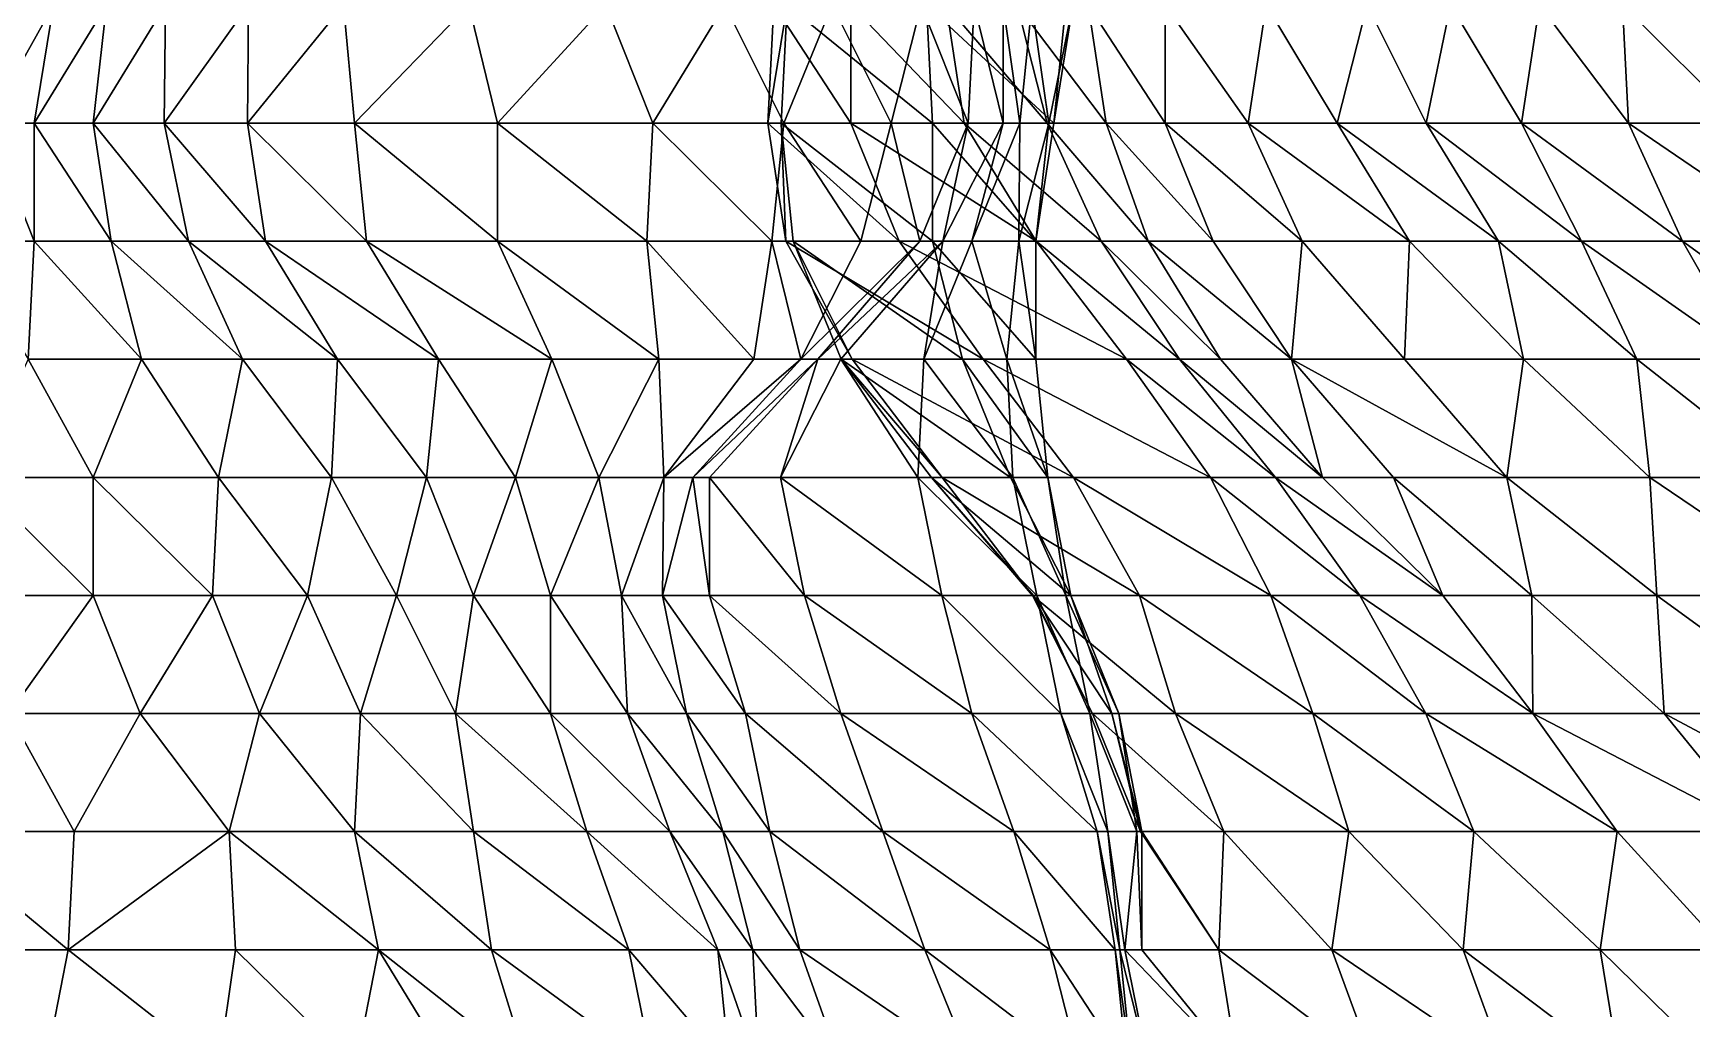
# Model space of a CAD drawing. Header units: metres. Extents: x -137 to 231, y -240 to 234.
# Drawn here: x 8.4 to 92.7, y 9 to 58.6 of the extents above; entities that cross this region are included whole.
import ezdxf

# ---------------------------------------------------------------- set-up
doc = ezdxf.new("R2010")
doc.units = ezdxf.units.M

msp = doc.modelspace()

# ---------------------------------------------------------------- linework, layer by layer
for points in [[(6.708817, 60, -326.37103), (6.040955, 54, -333.6848), (9.403168, 60, -331.74365), (9.403268, 60.0001, -331.74356)], [(9.403168, 60, -331.74365), (6.040955, 54, -333.6848), (8.429626, 54, -339.23392), (8.429727, 54.0001, -339.23383)], [(9.403168, 60, -331.74365), (8.429626, 54, -339.23392), (12.097504, 60, -337.11627), (12.097604, 60.0001, -337.11618)], [(12.097504, 60, -337.11627), (8.429626, 54, -339.23392), (11.429626, 54, -344.43005), (11.429727, 54.0001, -344.42996)], [(12.097504, 60, -337.11627), (11.429626, 54, -344.43005), (15.097504, 60, -342.31244), (15.097604, 60.0001, -342.31235)], [(15.097504, 60, -342.31244), (11.429626, 54, -344.43005), (15.040939, 54, -349.2733), (15.041039, 54.0001, -349.2732)], [(15.097504, 60, -342.31244), (15.040939, 54, -349.2733), (19.32013, 60, -346.8027), (19.320229, 60.0001, -346.8026)], [(19.32013, 60, -346.8027), (15.040939, 54, -349.2733), (19.263565, 54, -353.76355), (19.263664, 54.0001, -353.76346)], [(19.32013, 60, -346.8027), (19.263565, 54, -353.76355), (24.154068, 60, -350.94), (24.154167, 60.0001, -350.9399)], [(24.154068, 60, -350.94), (19.263565, 54, -353.76355), (24.708817, 54, -357.54794), (24.708916, 54.0001, -357.54785)], [(24.154068, 60, -350.94), (24.708817, 54, -357.54794), (30.516281, 60, -354.195), (30.51638, 60.0001, -354.19492)], [(30.516281, 60, -354.195), (24.708817, 54, -357.54794), (31.987991, 54, -360.2735), (31.98809, 54.0001, -360.2734)], [(30.516281, 60, -354.195), (31.987991, 54, -360.2735), (37.489807, 60, -357.09705), (37.489906, 60.0001, -357.09695)], [(37.489807, 60, -357.09705), (31.987991, 54, -360.2735), (39.878494, 54, -362.64612), (39.878593, 54.0001, -362.64603)], [(37.489807, 60, -357.09705), (39.878494, 54, -362.64612), (43.54637, 60, -360.52847), (43.54647, 60.0001, -360.52838)], [(43.54637, 60, -360.52847), (39.878494, 54, -362.64612), (46.54637, 54, -365.72464), (46.54647, 54.0001, -365.72455)], [(43.54637, 60, -360.52847), (46.54637, 54, -365.72464), (48.991623, 60, -364.31287), (48.991722, 60.0001, -364.31277)], [(46.7052, 60, -421.05856), (45.731674, 54, -428.54883), (46.037323, 60, -428.37234), (46.037422, 60.0001, -428.37225)], [(46.7052, 60, -421.05856), (46.399536, 54, -421.23505), (45.731674, 54, -428.54883), (45.731773, 54.0001, -428.54874)], [(46.037323, 60, -428.37234), (45.731674, 54, -428.54883), (49.9543, 54, -433.0391), (49.9544, 54.0001, -433.039)], [(46.037323, 60, -428.37234), (49.9543, 54, -433.0391), (49.9543, 60, -433.0391), (49.9544, 60.0001, -433.039)], [(54.097504, 54, -409.8624), (46.399536, 54, -421.23505), (46.7052, 60, -421.05856), (46.7053, 60.0001, -421.05847)], [(48.991623, 60, -364.31287), (46.54637, 54, -365.72464), (51.991623, 54, -369.50903), (51.991722, 54.0001, -369.50894)], [(54.097504, 54, -409.8624), (46.7052, 60, -421.05856), (53.791855, 60, -410.03888), (53.791954, 60.0001, -410.0388)], [(48.991623, 60, -364.31287), (51.991623, 54, -369.50903), (53.519897, 60, -368.62665), (53.519997, 60.0001, -368.62656)], [(49.9543, 60, -433.0391), (55.7052, 54, -436.647), (54.78824, 60, -437.17642), (54.788338, 60.0001, -437.17633)], [(49.9543, 60, -433.0391), (49.9543, 54, -433.0391), (55.7052, 54, -436.647), (55.7053, 54.0001, -436.6469)], [(53.519897, 60, -368.62665), (51.991623, 54, -369.50903), (55.908585, 54, -374.17578), (55.908684, 54.0001, -374.1757)], [(53.519897, 60, -368.62665), (55.908585, 54, -374.17578), (56.21425, 60, -373.9993), (56.214348, 60.0001, -373.9992)], [(60.26718, 54, -399.37213), (54.097504, 54, -409.8624), (53.791855, 60, -410.03888), (53.791954, 60.0001, -410.0388)], [(60.26718, 54, -399.37213), (53.791855, 60, -410.03888), (60.878494, 60, -399.0192), (60.878593, 60.0001, -399.0191)], [(54.78824, 60, -437.17642), (59.92781, 54, -441.1373), (58.399536, 60, -442.01965), (58.399635, 60.0001, -442.01956)], [(54.78824, 60, -437.17642), (55.7052, 54, -436.647), (59.92781, 54, -441.1373), (59.92791, 54.0001, -441.1372)], [(56.21425, 60, -373.9993), (55.908585, 54, -374.17578), (57.68596, 54, -380.0778), (57.686058, 54.0001, -380.0777)], [(56.21425, 60, -373.9993), (57.68596, 54, -380.0778), (57.68596, 60, -380.0778), (57.686058, 60.0001, -380.0777)], [(57.68596, 60, -380.0778), (58.54637, 54, -386.50925), (59.157684, 60, -386.1563), (59.157784, 60.0001, -386.15622)], [(57.68596, 60, -380.0778), (57.68596, 54, -380.0778), (58.54637, 54, -386.50925), (58.54647, 54.0001, -386.50916)], [(58.399536, 60, -442.01965), (62.92781, 54, -446.33344), (62.01085, 60, -446.86285), (62.01095, 60.0001, -446.86276)], [(58.399536, 60, -442.01965), (59.92781, 54, -441.1373), (62.92781, 54, -446.33344), (62.92791, 54.0001, -446.33334)], [(59.157684, 60, -386.1563), (58.54637, 54, -386.50925), (60.01808, 54, -392.58774), (60.01818, 54.0001, -392.58765)], [(59.157684, 60, -386.1563), (60.01808, 54, -392.58774), (61.240707, 60, -391.88187), (61.240807, 60.0001, -391.88177)], [(61.240707, 60, -391.88187), (60.01808, 54, -392.58774), (60.26718, 54, -399.37213), (60.26728, 54.0001, -399.37204)], [(61.240707, 60, -391.88187), (60.26718, 54, -399.37213), (60.878494, 60, -399.0192), (60.878593, 60.0001, -399.0191)], [(62.01085, 60, -446.86285), (65.92781, 54, -451.5296), (65.92781, 60, -451.5296), (65.92791, 60.0001, -451.5295)], [(62.01085, 60, -446.86285), (62.92781, 54, -446.33344), (65.92781, 54, -451.5296), (65.92791, 54.0001, -451.5295)], [(65.92781, 60, -451.5296), (70.15044, 54, -456.01987), (71.06741, 60, -455.49048), (71.06751, 60.0001, -455.4904)], [(65.92781, 60, -451.5296), (65.92781, 54, -451.5296), (70.15044, 54, -456.01987), (70.150536, 54.0001, -456.01978)], [(71.06741, 60, -455.49048), (70.15044, 54, -456.01987), (74.67873, 54, -460.33365), (74.678825, 54.0001, -460.33356)], [(71.06741, 60, -455.49048), (74.67873, 54, -460.33365), (76.207, 60, -459.45132), (76.2071, 60.0001, -459.45123)], [(76.207, 60, -459.45132), (74.67873, 54, -460.33365), (79.207, 54, -464.6475), (79.2071, 54.0001, -464.6474)], [(76.207, 60, -459.45132), (79.207, 54, -464.6475), (80.42963, 60, -463.9416), (80.429726, 60.0001, -463.9415)], [(80.42963, 60, -463.9416), (79.207, 54, -464.6475), (84.04094, 54, -468.7848), (84.04104, 54.0001, -468.7847)], [(80.42963, 60, -463.9416), (84.04094, 54, -468.7848), (84.95792, 60, -468.25537), (84.958015, 60.0001, -468.25528)], [(84.95792, 60, -468.25537), (84.04094, 54, -468.7848), (89.48619, 54, -472.56918), (89.48629, 54.0001, -472.5691)], [(84.95792, 60, -468.25537), (89.48619, 54, -472.56918), (89.18053, 60, -472.74567), (89.180626, 60.0001, -472.74557)], [(89.18053, 60, -472.74567), (95.23711, 54, -476.1771), (94.01448, 60, -476.88297), (94.01458, 60.0001, -476.88287)], [(89.18053, 60, -472.74567), (89.48619, 54, -472.56918), (95.23711, 54, -476.1771), (95.237206, 54.0001, -476.177)], [(6.040955, 54, -333.6848), (4.512665, 48, -334.5672), (8.429626, 48, -339.23392), (8.429727, 48.0001, -339.23383)], [(6.040955, 54, -333.6848), (8.429626, 48, -339.23392), (8.429626, 54, -339.23392), (8.429727, 54.0001, -339.23383)], [(8.429626, 54, -339.23392), (12.346603, 48, -343.90067), (11.429626, 54, -344.43005), (11.429727, 54.0001, -344.42996)], [(8.429626, 54, -339.23392), (8.429626, 48, -339.23392), (12.346603, 48, -343.90067), (12.346704, 48.0001, -343.90057)], [(11.429626, 54, -344.43005), (16.263565, 48, -348.56738), (15.040939, 54, -349.2733), (15.041039, 54.0001, -349.2732)], [(11.429626, 54, -344.43005), (12.346603, 48, -343.90067), (16.263565, 48, -348.56738), (16.263664, 48.0001, -348.5673)], [(15.040939, 54, -349.2733), (20.180527, 48, -353.23413), (19.263565, 54, -353.76355), (19.263664, 54.0001, -353.76346)], [(15.040939, 54, -349.2733), (16.263565, 48, -348.56738), (20.180527, 48, -353.23413), (20.180626, 48.0001, -353.23404)], [(19.263565, 54, -353.76355), (25.32013, 48, -357.195), (24.708817, 54, -357.54794), (24.708916, 54.0001, -357.54785)], [(19.263565, 54, -353.76355), (20.180527, 48, -353.23413), (25.32013, 48, -357.195), (25.320229, 48.0001, -357.19492)], [(24.708817, 54, -357.54794), (31.987991, 48, -360.2735), (31.987991, 54, -360.2735), (31.98809, 54.0001, -360.2734)], [(24.708817, 54, -357.54794), (25.32013, 48, -357.195), (31.987991, 48, -360.2735), (31.98809, 48.0001, -360.2734)], [(31.987991, 54, -360.2735), (39.572845, 48, -362.8226), (39.878494, 54, -362.64612), (39.878593, 54.0001, -362.64603)], [(31.987991, 54, -360.2735), (31.987991, 48, -360.2735), (39.572845, 48, -362.8226), (39.572945, 48.0001, -362.8225)], [(39.878494, 54, -362.64612), (39.572845, 48, -362.8226), (45.93506, 48, -366.07758), (45.935158, 48.0001, -366.07748)], [(39.878494, 54, -362.64612), (45.93506, 48, -366.07758), (46.54637, 54, -365.72464), (46.54647, 54.0001, -365.72455)], [(46.399536, 54, -421.23505), (46.648636, 48, -428.0194), (45.731674, 54, -428.54883), (45.731773, 54.0001, -428.54874)], [(45.731674, 54, -428.54883), (52.399536, 48, -431.62735), (49.9543, 54, -433.0391), (49.9544, 54.0001, -433.039)], [(45.731674, 54, -428.54883), (46.648636, 48, -428.0194), (52.399536, 48, -431.62735), (52.399635, 48.0001, -431.62726)], [(46.54637, 54, -365.72464), (45.93506, 48, -366.07758), (50.463333, 48, -370.39136), (50.463432, 48.0001, -370.39127)], [(54.097504, 48, -409.8624), (47.01085, 48, -420.8821), (46.399536, 54, -421.23505), (46.399635, 54.0001, -421.23495)], [(54.097504, 48, -409.8624), (46.399536, 54, -421.23505), (54.097504, 54, -409.8624), (54.097603, 54.0001, -409.8623)], [(46.399536, 54, -421.23505), (47.01085, 48, -420.8821), (46.648636, 48, -428.0194), (46.648735, 48.0001, -428.01932)], [(46.54637, 54, -365.72464), (50.463333, 48, -370.39136), (51.991623, 54, -369.50903), (51.991722, 54.0001, -369.50894)], [(49.9543, 54, -433.0391), (59.373062, 48, -434.52936), (55.7052, 54, -436.647), (55.7053, 54.0001, -436.6469)], [(49.9543, 54, -433.0391), (52.399536, 48, -431.62735), (59.373062, 48, -434.52936), (59.37316, 48.0001, -434.52927)], [(51.991623, 54, -369.50903), (50.463333, 48, -370.39136), (53.463333, 48, -375.58752), (53.463432, 48.0001, -375.58743)], [(51.991623, 54, -369.50903), (53.463333, 48, -375.58752), (55.908585, 54, -374.17578), (55.908684, 54.0001, -374.1757)], [(55.908585, 54, -374.17578), (53.463333, 48, -375.58752), (54.62941, 48, -381.8425), (54.62951, 48.0001, -381.8424)], [(59.35022, 48, -399.90155), (54.097504, 48, -409.8624), (54.097504, 54, -409.8624), (54.097603, 54.0001, -409.8623)], [(59.35022, 48, -399.90155), (54.097504, 54, -409.8624), (60.26718, 54, -399.37213), (60.26728, 54.0001, -399.37204)], [(55.908585, 54, -374.17578), (54.62941, 48, -381.8425), (57.68596, 54, -380.0778), (57.686058, 54.0001, -380.0777)], [(57.68596, 54, -380.0778), (54.62941, 48, -381.8425), (56.10112, 48, -387.92102), (56.10122, 48.0001, -387.92093)], [(55.7052, 54, -436.647), (62.678726, 48, -439.54904), (59.92781, 54, -441.1373), (59.92791, 54.0001, -441.1372)], [(55.7052, 54, -436.647), (59.373062, 48, -434.52936), (62.678726, 48, -439.54904), (62.678825, 48.0001, -439.54895)], [(57.68596, 54, -380.0778), (56.10112, 48, -387.92102), (58.54637, 54, -386.50925), (58.54647, 54.0001, -386.50916)], [(58.54637, 54, -386.50925), (56.10112, 48, -387.92102), (58.489807, 48, -393.4701), (58.489906, 48.0001, -393.47)], [(58.54637, 54, -386.50925), (58.489807, 48, -393.4701), (60.01808, 54, -392.58774), (60.01818, 54.0001, -392.58765)], [(60.01808, 54, -392.58774), (58.489807, 48, -393.4701), (59.35022, 48, -399.90155), (59.35032, 48.0001, -399.90146)], [(60.01808, 54, -392.58774), (59.35022, 48, -399.90155), (60.26718, 54, -399.37213), (60.26728, 54.0001, -399.37204)], [(59.92781, 54, -441.1373), (65.06741, 48, -445.09814), (62.92781, 54, -446.33344), (62.92791, 54.0001, -446.33334)], [(59.92781, 54, -441.1373), (62.678726, 48, -439.54904), (65.06741, 48, -445.09814), (65.06751, 48.0001, -445.09805)], [(62.92781, 54, -446.33344), (68.37306, 48, -450.11783), (65.92781, 54, -451.5296), (65.92791, 54.0001, -451.5295)], [(62.92781, 54, -446.33344), (65.06741, 48, -445.09814), (68.37306, 48, -450.11783), (68.37316, 48.0001, -450.11774)], [(65.92781, 54, -451.5296), (72.90135, 48, -454.43164), (70.15044, 54, -456.01987), (70.150536, 54.0001, -456.01978)], [(65.92781, 54, -451.5296), (68.37306, 48, -450.11783), (72.90135, 48, -454.43164), (72.90145, 48.0001, -454.43155)], [(70.15044, 54, -456.01987), (78.3466, 48, -458.216), (74.67873, 54, -460.33365), (74.678825, 54.0001, -460.33356)], [(70.15044, 54, -456.01987), (72.90135, 48, -454.43164), (78.3466, 48, -458.216), (78.3467, 48.0001, -458.2159)], [(74.67873, 54, -460.33365), (82.87488, 48, -462.52982), (79.207, 54, -464.6475), (79.2071, 54.0001, -464.6474)], [(74.67873, 54, -460.33365), (78.3466, 48, -458.216), (82.87488, 48, -462.52982), (82.87498, 48.0001, -462.52972)], [(79.207, 54, -464.6475), (87.0975, 48, -467.02008), (84.04094, 54, -468.7848), (84.04104, 54.0001, -468.7847)], [(79.207, 54, -464.6475), (82.87488, 48, -462.52982), (87.0975, 48, -467.02008), (87.0976, 48.0001, -467.02)], [(84.04094, 54, -468.7848), (92.23711, 48, -470.98096), (89.48619, 54, -472.56918), (89.48629, 54.0001, -472.5691)], [(84.04094, 54, -468.7848), (87.0975, 48, -467.02008), (92.23711, 48, -470.98096), (92.237206, 48.0001, -470.98087)], [(89.48619, 54, -472.56918), (98.293655, 48, -474.41238), (95.23711, 54, -476.1771), (95.237206, 54.0001, -476.177)], [(89.48619, 54, -472.56918), (92.23711, 48, -470.98096), (98.293655, 48, -474.41238), (98.293755, 48.0001, -474.4123)], [(4.512665, 48, -334.5672), (8.123978, 42, -339.4104), (8.429626, 48, -339.23392), (8.429727, 48.0001, -339.23383)], [(8.429626, 48, -339.23392), (8.123978, 42, -339.4104), (13.874878, 42, -343.0183), (13.874978, 42.0001, -343.01822)], [(8.429626, 48, -339.23392), (13.874878, 42, -343.0183), (12.346603, 48, -343.90067), (12.346704, 48.0001, -343.90057)], [(12.346603, 48, -343.90067), (19.01448, 42, -346.97916), (16.263565, 48, -348.56738), (16.263664, 48.0001, -348.5673)], [(12.346603, 48, -343.90067), (13.874878, 42, -343.0183), (19.01448, 42, -346.97916), (19.01458, 42.0001, -346.97906)], [(16.263565, 48, -348.56738), (23.848404, 42, -351.11652), (20.180527, 48, -353.23413), (20.180626, 48.0001, -353.23404)], [(16.263565, 48, -348.56738), (19.01448, 42, -346.97916), (23.848404, 42, -351.11652), (23.848503, 42.0001, -351.11642)], [(20.180527, 48, -353.23413), (28.987991, 42, -355.07733), (25.32013, 48, -357.195), (25.320229, 48.0001, -357.19492)], [(20.180527, 48, -353.23413), (23.848404, 42, -351.11652), (28.987991, 42, -355.07733), (28.98809, 42.0001, -355.07724)], [(25.32013, 48, -357.195), (34.738907, 42, -358.68527), (31.987991, 48, -360.2735), (31.98809, 48.0001, -360.2734)], [(25.32013, 48, -357.195), (28.987991, 42, -355.07733), (34.738907, 42, -358.68527), (34.739006, 42.0001, -358.68518)], [(31.987991, 48, -360.2735), (40.18416, 42, -362.46967), (39.572845, 48, -362.8226), (39.572945, 48.0001, -362.8225)], [(31.987991, 48, -360.2735), (34.738907, 42, -358.68527), (40.18416, 42, -362.46967), (40.184258, 42.0001, -362.46957)], [(39.572845, 48, -362.8226), (45.01808, 42, -366.607), (45.93506, 48, -366.07758), (45.935158, 48.0001, -366.07748)], [(39.572845, 48, -362.8226), (40.18416, 42, -362.46967), (45.01808, 42, -366.607), (45.01818, 42.0001, -366.6069)], [(45.93506, 48, -366.07758), (45.01808, 42, -366.607), (47.40677, 42, -372.15607), (47.406868, 42.0001, -372.15598)], [(45.93506, 48, -366.07758), (47.40677, 42, -372.15607), (50.463333, 48, -370.39136), (50.463432, 48.0001, -370.39127)], [(47.01085, 48, -420.8821), (50.01085, 42, -426.07825), (46.648636, 48, -428.0194), (46.648735, 48.0001, -428.01932)], [(46.648636, 48, -428.0194), (56.678726, 42, -429.15674), (52.399536, 48, -431.62735), (52.399635, 48.0001, -431.62726)], [(46.648636, 48, -428.0194), (50.01085, 42, -426.07825), (56.678726, 42, -429.15674), (56.678825, 42.0001, -429.15665)], [(55.62578, 42, -408.98004), (49.4561, 42, -419.47034), (47.01085, 48, -420.8821), (47.01095, 48.0001, -420.88202)], [(55.62578, 42, -408.98004), (47.01085, 48, -420.8821), (54.097504, 48, -409.8624), (54.097603, 48.0001, -409.8623)], [(47.01085, 48, -420.8821), (49.4561, 42, -419.47034), (50.01085, 42, -426.07825), (50.01095, 42.0001, -426.07816)], [(47.40677, 42, -372.15607), (48.26718, 42, -378.58752), (53.463333, 48, -375.58752), (53.463432, 48.0001, -375.58743)], [(47.40677, 42, -372.15607), (53.463333, 48, -375.58752), (50.463333, 48, -370.39136), (50.463432, 48.0001, -370.39127)], [(48.26718, 42, -378.58752), (49.433243, 42, -384.8425), (54.62941, 48, -381.8425), (54.62951, 48.0001, -381.8424)], [(48.26718, 42, -378.58752), (54.62941, 48, -381.8425), (53.463333, 48, -375.58752), (53.463432, 48.0001, -375.58743)], [(54.62941, 48, -381.8425), (49.433243, 42, -384.8425), (53.65587, 42, -389.33276), (53.655968, 42.0001, -389.33267)], [(52.399536, 48, -431.62735), (63.957916, 42, -431.8823), (59.373062, 48, -434.52936), (59.37316, 48.0001, -434.52927)], [(52.399536, 48, -431.62735), (56.678726, 42, -429.15674), (63.957916, 42, -431.8823), (63.958015, 42.0001, -431.8822)], [(54.62941, 48, -381.8425), (53.65587, 42, -389.33276), (56.10112, 48, -387.92102), (56.10122, 48.0001, -387.92093)], [(56.10112, 48, -387.92102), (53.65587, 42, -389.33276), (57.878494, 42, -393.82306), (57.878593, 42.0001, -393.82297)], [(59.35022, 42, -399.90155), (55.62578, 42, -408.98004), (54.097504, 48, -409.8624), (54.097603, 48.0001, -409.8623)], [(59.35022, 42, -399.90155), (54.097504, 48, -409.8624), (59.35022, 48, -399.90155), (59.35032, 48.0001, -399.90146)], [(56.10112, 48, -387.92102), (57.878494, 42, -393.82306), (58.489807, 48, -393.4701), (58.489906, 48.0001, -393.47)], [(58.489807, 48, -393.4701), (57.878494, 42, -393.82306), (59.35022, 42, -399.90155), (59.35032, 42.0001, -399.90146)], [(58.489807, 48, -393.4701), (59.35022, 42, -399.90155), (59.35022, 48, -399.90155), (59.35032, 48.0001, -399.90146)], [(59.373062, 48, -434.52936), (66.65225, 42, -437.25494), (62.678726, 48, -439.54904), (62.678825, 48.0001, -439.54895)], [(59.373062, 48, -434.52936), (63.957916, 42, -431.8823), (66.65225, 42, -437.25494), (66.65235, 42.0001, -437.25485)], [(62.678726, 48, -439.54904), (68.73529, 42, -442.9805), (65.06741, 48, -445.09814), (65.06751, 48.0001, -445.09805)], [(62.678726, 48, -439.54904), (66.65225, 42, -437.25494), (68.73529, 42, -442.9805), (68.73539, 42.0001, -442.9804)], [(65.06741, 48, -445.09814), (72.3466, 42, -447.8237), (68.37306, 48, -450.11783), (68.37316, 48.0001, -450.11774)], [(65.06741, 48, -445.09814), (68.73529, 42, -442.9805), (72.3466, 42, -447.8237), (72.3467, 42.0001, -447.8236)], [(72.90135, 48, -454.43164), (68.37306, 48, -450.11783), (72.3466, 42, -447.8237), (72.3467, 42.0001, -447.8236)], [(72.90135, 48, -454.43164), (72.3466, 42, -447.8237), (78.0975, 42, -451.43164), (78.0976, 42.0001, -451.43155)], [(78.3466, 48, -458.216), (72.90135, 48, -454.43164), (78.0975, 42, -451.43164), (78.0976, 42.0001, -451.43155)], [(78.3466, 48, -458.216), (78.0975, 42, -451.43164), (84.15407, 42, -454.86307), (84.15417, 42.0001, -454.86298)], [(82.87488, 48, -462.52982), (78.3466, 48, -458.216), (84.15407, 42, -454.86307), (84.15417, 42.0001, -454.86298)], [(82.87488, 48, -462.52982), (84.15407, 42, -454.86307), (89.90497, 42, -458.471), (89.90507, 42.0001, -458.47092)], [(87.0975, 48, -467.02008), (82.87488, 48, -462.52982), (89.90497, 42, -458.471), (89.90507, 42.0001, -458.47092)], [(87.0975, 48, -467.02008), (89.90497, 42, -458.471), (95.65587, 42, -462.07892), (95.65597, 42.0001, -462.07883)], [(92.23711, 48, -470.98096), (87.0975, 48, -467.02008), (95.65587, 42, -462.07892), (95.65597, 42.0001, -462.07883)], [(92.23711, 48, -470.98096), (95.65587, 42, -462.07892), (100.48982, 42, -466.21625), (100.48992, 42.0001, -466.21616)], [(98.293655, 48, -474.41238), (92.23711, 48, -470.98096), (100.48982, 42, -466.21625), (100.48992, 42.0001, -466.21616)], [(8.123978, 42, -339.4104), (5.373062, 36, -340.99863), (11.429626, 36, -344.43005), (11.429727, 36.0001, -344.42996)], [(8.123978, 42, -339.4104), (11.429626, 36, -344.43005), (13.874878, 42, -343.0183), (13.874978, 42.0001, -343.01822)], [(13.874878, 42, -343.0183), (11.429626, 36, -344.43005), (17.791855, 36, -347.68506), (17.791954, 36.0001, -347.68497)], [(13.874878, 42, -343.0183), (17.791855, 36, -347.68506), (19.01448, 42, -346.97916), (19.01458, 42.0001, -346.97906)], [(19.01448, 42, -346.97916), (17.791855, 36, -347.68506), (23.542755, 36, -351.29297), (23.542854, 36.0001, -351.29288)], [(19.01448, 42, -346.97916), (23.542755, 36, -351.29297), (23.848404, 42, -351.11652), (23.848503, 42.0001, -351.11642)], [(23.848404, 42, -351.11652), (23.542755, 36, -351.29297), (28.376694, 36, -355.4303), (28.376793, 36.0001, -355.4302)], [(23.848404, 42, -351.11652), (28.376694, 36, -355.4303), (28.987991, 42, -355.07733), (28.98809, 42.0001, -355.07724)], [(28.987991, 42, -355.07733), (28.376694, 36, -355.4303), (32.90497, 36, -359.74408), (32.905067, 36.0001, -359.744)], [(28.987991, 42, -355.07733), (32.90497, 36, -359.74408), (34.738907, 42, -358.68527), (34.739006, 42.0001, -358.68518)], [(34.738907, 42, -358.68527), (32.90497, 36, -359.74408), (37.127594, 36, -364.23438), (37.127693, 36.0001, -364.23428)], [(34.738907, 42, -358.68527), (37.127594, 36, -364.23438), (40.18416, 42, -362.46967), (40.184258, 42.0001, -362.46957)], [(40.18416, 42, -362.46967), (37.127594, 36, -364.23438), (40.433243, 36, -369.25406), (40.433342, 36.0001, -369.25397)], [(40.18416, 42, -362.46967), (40.433243, 36, -369.25406), (45.01808, 42, -366.607), (45.01818, 42.0001, -366.6069)], [(40.433243, 36, -369.25406), (41.90497, 36, -375.33255), (47.40677, 42, -372.15607), (47.406868, 42.0001, -372.15598)], [(40.433243, 36, -369.25406), (47.40677, 42, -372.15607), (45.01808, 42, -366.607), (45.01818, 42.0001, -366.6069)], [(41.90497, 36, -375.33255), (42.765366, 36, -381.764), (48.26718, 42, -378.58752), (48.26728, 42.0001, -378.58743)], [(41.90497, 36, -375.33255), (48.26718, 42, -378.58752), (47.40677, 42, -372.15607), (47.406868, 42.0001, -372.15598)], [(48.26718, 42, -378.58752), (42.765366, 36, -381.764), (46.376694, 36, -386.6072), (46.376793, 36.0001, -386.60712)], [(48.26718, 42, -378.58752), (46.376694, 36, -386.6072), (49.433243, 42, -384.8425), (49.433342, 42.0001, -384.8424)], [(49.433243, 42, -384.8425), (46.376694, 36, -386.6072), (53.35022, 36, -389.50925), (53.35032, 36.0001, -389.50916)], [(49.433243, 42, -384.8425), (53.35022, 36, -389.50925), (53.65587, 42, -389.33276), (53.655968, 42.0001, -389.33267)], [(58.07103, 36, -407.56827), (54.04094, 36, -416.82327), (49.4561, 42, -419.47034), (49.4562, 42.0001, -419.47025)], [(58.07103, 36, -407.56827), (49.4561, 42, -419.47034), (55.62578, 42, -408.98004), (55.625877, 42.0001, -408.97995)], [(49.4561, 42, -419.47034), (54.595688, 36, -423.43118), (50.01085, 42, -426.07825), (50.01095, 42.0001, -426.07816)], [(49.4561, 42, -419.47034), (54.04094, 36, -416.82327), (54.595688, 36, -423.43118), (54.595787, 36.0001, -423.4311)], [(50.01085, 42, -426.07825), (61.263565, 36, -426.5097), (56.678726, 42, -429.15674), (56.678825, 42.0001, -429.15665)], [(50.01085, 42, -426.07825), (54.595688, 36, -423.43118), (61.263565, 36, -426.5097), (61.263664, 36.0001, -426.5096)], [(53.65587, 42, -389.33276), (53.35022, 36, -389.50925), (58.18416, 36, -393.64658), (58.184258, 36.0001, -393.64648)], [(53.65587, 42, -389.33276), (58.18416, 36, -393.64658), (57.878494, 42, -393.82306), (57.878593, 42.0001, -393.82297)], [(59.961533, 36, -399.5486), (58.07103, 36, -407.56827), (55.62578, 42, -408.98004), (55.625877, 42.0001, -408.97995)], [(59.961533, 36, -399.5486), (55.62578, 42, -408.98004), (59.35022, 42, -399.90155), (59.35032, 42.0001, -399.90146)], [(56.678726, 42, -429.15674), (68.23711, 36, -429.4117), (63.957916, 42, -431.8823), (63.958015, 42.0001, -431.8822)], [(56.678726, 42, -429.15674), (61.263565, 36, -426.5097), (68.23711, 36, -429.4117), (68.237206, 36.0001, -429.41162)], [(57.878494, 42, -393.82306), (59.961533, 36, -399.5486), (59.35022, 42, -399.90155), (59.35032, 42.0001, -399.90146)], [(57.878494, 42, -393.82306), (58.18416, 36, -393.64658), (59.961533, 36, -399.5486), (59.96163, 36.0001, -399.54852)], [(63.957916, 42, -431.8823), (71.542755, 36, -434.4314), (66.65225, 42, -437.25494), (66.65235, 42.0001, -437.25485)], [(63.957916, 42, -431.8823), (68.23711, 36, -429.4117), (71.542755, 36, -434.4314), (71.542854, 36.0001, -434.4313)], [(73.93144, 36, -439.9805), (68.73529, 42, -442.9805), (66.65225, 42, -437.25494), (66.65235, 42.0001, -437.25485)], [(73.93144, 36, -439.9805), (66.65225, 42, -437.25494), (71.542755, 36, -434.4314), (71.542854, 36.0001, -434.4313)], [(72.3466, 42, -447.8237), (68.73529, 42, -442.9805), (73.93144, 36, -439.9805), (73.93154, 36.0001, -439.9804)], [(72.3466, 42, -447.8237), (83.293655, 36, -448.43164), (78.0975, 42, -451.43164), (78.0976, 42.0001, -451.43155)], [(72.3466, 42, -447.8237), (73.93144, 36, -439.9805), (77.542755, 36, -444.8237), (77.542854, 36.0001, -444.8236)], [(72.3466, 42, -447.8237), (77.542755, 36, -444.8237), (83.293655, 36, -448.43164), (83.293755, 36.0001, -448.43155)], [(84.15407, 42, -454.86307), (78.0975, 42, -451.43164), (83.293655, 36, -448.43164), (83.293755, 36.0001, -448.43155)], [(84.15407, 42, -454.86307), (83.293655, 36, -448.43164), (90.572845, 36, -451.1572), (90.572945, 36.0001, -451.1571)], [(89.90497, 42, -458.471), (84.15407, 42, -454.86307), (90.572845, 36, -451.1572), (90.572945, 36.0001, -451.1571)], [(89.90497, 42, -458.471), (90.572845, 36, -451.1572), (97.54637, 36, -454.05923), (97.54647, 36.0001, -454.05914)], [(95.65587, 42, -462.07892), (89.90497, 42, -458.471), (97.54637, 36, -454.05923), (97.54647, 36.0001, -454.05914)], [(5.373062, 36, -340.99863), (4.761764, 30, -341.35156), (11.429626, 30, -344.43005), (11.429727, 30.0001, -344.42996)], [(5.373062, 36, -340.99863), (11.429626, 30, -344.43005), (11.429626, 36, -344.43005), (11.429727, 36.0001, -344.42996)], [(11.429626, 36, -344.43005), (17.48619, 30, -347.8615), (17.791855, 36, -347.68506), (17.791954, 36.0001, -347.68497)], [(11.429626, 36, -344.43005), (11.429626, 30, -344.43005), (17.48619, 30, -347.8615), (17.48629, 30.0001, -347.86142)], [(17.791855, 36, -347.68506), (17.48619, 30, -347.8615), (22.32013, 30, -351.99884), (22.320229, 30.0001, -351.99875)], [(17.791855, 36, -347.68506), (22.32013, 30, -351.99884), (23.542755, 36, -351.29297), (23.542854, 36.0001, -351.29288)], [(23.542755, 36, -351.29297), (22.32013, 30, -351.99884), (26.848404, 30, -356.31265), (26.848503, 30.0001, -356.31256)], [(23.542755, 36, -351.29297), (26.848404, 30, -356.31265), (28.376694, 36, -355.4303), (28.376793, 36.0001, -355.4302)], [(28.376694, 36, -355.4303), (26.848404, 30, -356.31265), (30.765366, 30, -360.97937), (30.765465, 30.0001, -360.97928)], [(28.376694, 36, -355.4303), (30.765366, 30, -360.97937), (32.90497, 36, -359.74408), (32.905067, 36.0001, -359.744)], [(32.90497, 36, -359.74408), (30.765366, 30, -360.97937), (34.682343, 30, -365.64612), (34.68244, 30.0001, -365.64603)], [(32.90497, 36, -359.74408), (34.682343, 30, -365.64612), (37.127594, 36, -364.23438), (37.127693, 36.0001, -364.23428)], [(37.127594, 36, -364.23438), (34.682343, 30, -365.64612), (38.293655, 30, -370.48935), (38.293755, 30.0001, -370.48926)], [(37.127594, 36, -364.23438), (38.293655, 30, -370.48935), (40.433243, 36, -369.25406), (40.433342, 36.0001, -369.25397)], [(40.433243, 36, -369.25406), (38.293655, 30, -370.48935), (40.376694, 30, -376.2149), (40.376793, 30.0001, -376.2148)], [(40.433243, 36, -369.25406), (40.376694, 30, -376.2149), (41.90497, 36, -375.33255), (41.905067, 36.0001, -375.33246)], [(41.90497, 36, -375.33255), (40.376694, 30, -376.2149), (42.765366, 30, -381.764), (42.765465, 30.0001, -381.76392)], [(41.90497, 36, -375.33255), (42.765366, 30, -381.764), (42.765366, 36, -381.764), (42.765465, 36.0001, -381.76392)], [(42.765366, 36, -381.764), (47.59932, 30, -385.9013), (46.376694, 36, -386.6072), (46.376793, 36.0001, -386.60712)], [(42.765366, 36, -381.764), (42.765366, 30, -381.764), (47.59932, 30, -385.9013), (47.59942, 30.0001, -385.9012)], [(46.376694, 36, -386.6072), (54.572845, 30, -388.80338), (53.35022, 36, -389.50925), (53.35032, 36.0001, -389.50916)], [(46.376694, 36, -386.6072), (47.59932, 30, -385.9013), (54.572845, 30, -388.80338), (54.572945, 30.0001, -388.80328)], [(53.35022, 36, -389.50925), (59.40677, 30, -392.94067), (58.18416, 36, -393.64658), (58.184258, 36.0001, -393.64648)], [(53.35022, 36, -389.50925), (54.572845, 30, -388.80338), (59.40677, 30, -392.94067), (59.406868, 30.0001, -392.94058)], [(61.127594, 30, -405.8036), (59.237106, 30, -413.82327), (54.04094, 36, -416.82327), (54.04104, 36.0001, -416.82318)], [(61.127594, 30, -405.8036), (54.04094, 36, -416.82327), (58.07103, 36, -407.56827), (58.07113, 36.0001, -407.56818)], [(59.180527, 30, -420.78412), (54.595688, 36, -423.43118), (54.04094, 36, -416.82327), (54.04104, 36.0001, -416.82318)], [(59.180527, 30, -420.78412), (54.04094, 36, -416.82327), (59.237106, 30, -413.82327), (59.237206, 30.0001, -413.82318)], [(54.595688, 36, -423.43118), (64.62578, 30, -424.5685), (61.263565, 36, -426.5097), (61.263664, 36.0001, -426.5096)], [(54.595688, 36, -423.43118), (59.180527, 30, -420.78412), (64.62578, 30, -424.5685), (64.62588, 30.0001, -424.56842)], [(59.961533, 36, -399.5486), (61.127594, 30, -405.8036), (58.07103, 36, -407.56827), (58.07113, 36.0001, -407.56818)], [(58.18416, 36, -393.64658), (60.878494, 30, -399.0192), (59.961533, 36, -399.5486), (59.96163, 36.0001, -399.54852)], [(58.18416, 36, -393.64658), (59.40677, 30, -392.94067), (60.878494, 30, -399.0192), (60.878593, 30.0001, -399.0191)], [(59.961533, 36, -399.5486), (60.878494, 30, -399.0192), (61.127594, 30, -405.8036), (61.127693, 30.0001, -405.8035)], [(61.263565, 36, -426.5097), (71.293655, 30, -427.647), (68.23711, 36, -429.4117), (68.237206, 36.0001, -429.41162)], [(61.263565, 36, -426.5097), (64.62578, 30, -424.5685), (71.293655, 30, -427.647), (71.293755, 30.0001, -427.6469)], [(68.23711, 36, -429.4117), (75.82193, 30, -431.96082), (71.542755, 36, -434.4314), (71.542854, 36.0001, -434.4313)], [(68.23711, 36, -429.4117), (71.293655, 30, -427.647), (75.82193, 30, -431.96082), (75.82203, 30.0001, -431.96072)], [(80.044556, 30, -436.45108), (73.93144, 36, -439.9805), (71.542755, 36, -434.4314), (71.542854, 36.0001, -434.4313)], [(80.044556, 30, -436.45108), (71.542755, 36, -434.4314), (75.82193, 30, -431.96082), (75.82203, 30.0001, -431.96072)], [(77.542755, 36, -444.8237), (73.93144, 36, -439.9805), (80.044556, 30, -436.45108), (80.044655, 30.0001, -436.451)], [(77.542755, 36, -444.8237), (80.044556, 30, -436.45108), (84.572845, 30, -440.7649), (84.572945, 30.0001, -440.7648)], [(83.293655, 36, -448.43164), (77.542755, 36, -444.8237), (84.572845, 30, -440.7649), (84.572945, 30.0001, -440.7648)], [(83.293655, 36, -448.43164), (84.572845, 30, -440.7649), (90.93506, 30, -444.01987), (90.93516, 30.0001, -444.01978)], [(90.572845, 36, -451.1572), (83.293655, 36, -448.43164), (90.93506, 30, -444.01987), (90.93516, 30.0001, -444.01978)], [(90.572845, 36, -451.1572), (90.93506, 30, -444.01987), (99.436874, 30, -446.03955), (99.43697, 30.0001, -446.03946)], [(97.54637, 36, -454.05923), (90.572845, 36, -451.1572), (99.436874, 30, -446.03955), (99.43697, 30.0001, -446.03946)], [(4.761764, 30, -341.35156), (7.150436, 24, -346.90067), (11.429626, 30, -344.43005), (11.429727, 30.0001, -344.42996)], [(11.429626, 30, -344.43005), (7.150436, 24, -346.90067), (13.818314, 24, -349.9792), (13.818414, 24.0001, -349.9791)], [(11.429626, 30, -344.43005), (13.818314, 24, -349.9792), (17.48619, 30, -347.8615), (17.48629, 30.0001, -347.86142)], [(17.48619, 30, -347.8615), (13.818314, 24, -349.9792), (19.874878, 24, -353.4106), (19.874977, 24.0001, -353.41052)], [(17.48619, 30, -347.8615), (19.874878, 24, -353.4106), (22.32013, 30, -351.99884), (22.320229, 30.0001, -351.99875)], [(22.32013, 30, -351.99884), (19.874878, 24, -353.4106), (25.01448, 24, -357.37146), (25.01458, 24.0001, -357.37137)], [(22.32013, 30, -351.99884), (25.01448, 24, -357.37146), (26.848404, 30, -356.31265), (26.848503, 30.0001, -356.31256)], [(26.848404, 30, -356.31265), (25.01448, 24, -357.37146), (29.848404, 24, -361.5088), (29.848503, 24.0001, -361.5087)], [(26.848404, 30, -356.31265), (29.848404, 24, -361.5088), (30.765366, 30, -360.97937), (30.765465, 30.0001, -360.97928)], [(30.765366, 30, -360.97937), (29.848404, 24, -361.5088), (34.682343, 24, -365.64612), (34.68244, 24.0001, -365.64603)], [(30.765366, 30, -360.97937), (34.682343, 24, -365.64612), (34.682343, 30, -365.64612), (34.68244, 30.0001, -365.64603)], [(34.682343, 30, -365.64612), (38.59932, 24, -370.31287), (38.293655, 30, -370.48935), (38.293755, 30.0001, -370.48926)], [(34.682343, 30, -365.64612), (34.682343, 24, -365.64612), (38.59932, 24, -370.31287), (38.59942, 24.0001, -370.31277)], [(38.293655, 30, -370.48935), (41.59932, 24, -375.50903), (40.376694, 30, -376.2149), (40.376793, 30.0001, -376.2148)], [(38.293655, 30, -370.48935), (38.59932, 24, -370.31287), (41.59932, 24, -375.50903), (41.59942, 24.0001, -375.50894)], [(40.376694, 30, -376.2149), (44.59932, 24, -380.7052), (42.765366, 30, -381.764), (42.765465, 30.0001, -381.76392)], [(40.376694, 30, -376.2149), (41.59932, 24, -375.50903), (44.59932, 24, -380.7052), (44.59942, 24.0001, -380.7051)], [(42.765366, 30, -381.764), (49.433243, 24, -384.8425), (47.59932, 30, -385.9013), (47.59942, 30.0001, -385.9012)], [(42.765366, 30, -381.764), (44.59932, 24, -380.7052), (49.433243, 24, -384.8425), (49.433342, 24.0001, -384.8424)], [(47.59932, 30, -385.9013), (56.10112, 24, -387.92102), (54.572845, 30, -388.80338), (54.572945, 30.0001, -388.80328)], [(47.59932, 30, -385.9013), (49.433243, 24, -384.8425), (56.10112, 24, -387.92102), (56.10122, 24.0001, -387.92093)], [(54.572845, 30, -388.80338), (60.62941, 24, -392.2348), (59.40677, 30, -392.94067), (59.406868, 30.0001, -392.94058)], [(54.572845, 30, -388.80338), (56.10112, 24, -387.92102), (60.62941, 24, -392.2348), (60.62951, 24.0001, -392.2347)], [(59.237106, 30, -413.82327), (62.237106, 24, -419.0194), (59.180527, 30, -420.78412), (59.180626, 30.0001, -420.78403)], [(59.180527, 30, -420.78412), (66.45972, 24, -423.5097), (64.62578, 30, -424.5685), (64.62588, 30.0001, -424.56842)], [(59.180527, 30, -420.78412), (62.237106, 24, -419.0194), (66.45972, 24, -423.5097), (66.459816, 24.0001, -423.5096)], [(61.127594, 30, -405.8036), (63.210617, 24, -411.52914), (59.237106, 30, -413.82327), (59.237206, 30.0001, -413.82318)], [(59.237106, 30, -413.82327), (63.210617, 24, -411.52914), (62.237106, 24, -419.0194), (62.237206, 24.0001, -419.01932)], [(59.40677, 30, -392.94067), (62.10112, 24, -398.31332), (60.878494, 30, -399.0192), (60.878593, 30.0001, -399.0191)], [(59.40677, 30, -392.94067), (60.62941, 24, -392.2348), (62.10112, 24, -398.31332), (62.10122, 24.0001, -398.31323)], [(60.878494, 30, -399.0192), (63.572845, 24, -404.3918), (61.127594, 30, -405.8036), (61.127693, 30.0001, -405.8035)], [(60.878494, 30, -399.0192), (62.10112, 24, -398.31332), (63.572845, 24, -404.3918), (63.572945, 24.0001, -404.39172)], [(61.127594, 30, -405.8036), (63.572845, 24, -404.3918), (63.210617, 24, -411.52914), (63.210716, 24.0001, -411.52905)], [(64.62578, 30, -424.5685), (73.43324, 24, -426.4117), (71.293655, 30, -427.647), (71.293755, 30.0001, -427.6469)], [(64.62578, 30, -424.5685), (66.45972, 24, -423.5097), (73.43324, 24, -426.4117), (73.43334, 24.0001, -426.41162)], [(71.293655, 30, -427.647), (79.18416, 24, -430.01965), (75.82193, 30, -431.96082), (75.82203, 30.0001, -431.96072)], [(71.293655, 30, -427.647), (73.43324, 24, -426.4117), (79.18416, 24, -430.01965), (79.18426, 24.0001, -430.01956)], [(75.82193, 30, -431.96082), (84.62941, 24, -433.80402), (80.044556, 30, -436.45108), (80.044655, 30.0001, -436.451)], [(75.82193, 30, -431.96082), (79.18416, 24, -430.01965), (84.62941, 24, -433.80402), (84.62951, 24.0001, -433.80392)], [(84.572845, 30, -440.7649), (80.044556, 30, -436.45108), (84.62941, 24, -433.80402), (84.62951, 24.0001, -433.80392)], [(84.572845, 30, -440.7649), (84.62941, 24, -433.80402), (91.29727, 24, -436.88254), (91.29737, 24.0001, -436.88245)], [(90.93506, 30, -444.01987), (84.572845, 30, -440.7649), (91.29727, 24, -436.88254), (91.29737, 24.0001, -436.88245)], [(90.93506, 30, -444.01987), (91.29727, 24, -436.88254), (99.18776, 24, -439.2552), (99.18786, 24.0001, -439.2551)], [(99.436874, 30, -446.03955), (90.93506, 30, -444.01987), (99.18776, 24, -439.2552), (99.18786, 24.0001, -439.2551)], [(7.150436, 24, -346.90067), (2.871262, 18, -349.37125), (10.4561, 18, -351.92035), (10.456201, 18.0001, -351.92026)], [(7.150436, 24, -346.90067), (10.4561, 18, -351.92035), (13.818314, 24, -349.9792), (13.818414, 24.0001, -349.9791)], [(13.818314, 24, -349.9792), (10.4561, 18, -351.92035), (18.346603, 18, -354.29297), (18.346703, 18.0001, -354.29288)], [(13.818314, 24, -349.9792), (18.346603, 18, -354.29297), (19.874878, 24, -353.4106), (19.874977, 24.0001, -353.41052)], [(19.874878, 24, -353.4106), (18.346603, 18, -354.29297), (24.708817, 18, -357.54794), (24.708916, 18.0001, -357.54785)], [(19.874878, 24, -353.4106), (24.708817, 18, -357.54794), (25.01448, 24, -357.37146), (25.01458, 24.0001, -357.37137)], [(25.01448, 24, -357.37146), (24.708817, 18, -357.54794), (30.765366, 18, -360.97937), (30.765465, 18.0001, -360.97928)], [(25.01448, 24, -357.37146), (30.765366, 18, -360.97937), (29.848404, 24, -361.5088), (29.848503, 24.0001, -361.5087)], [(29.848404, 24, -361.5088), (36.51628, 18, -364.5873), (34.682343, 24, -365.64612), (34.68244, 24.0001, -365.64603)], [(29.848404, 24, -361.5088), (30.765366, 18, -360.97937), (36.51628, 18, -364.5873), (36.51638, 18.0001, -364.58722)], [(34.682343, 24, -365.64612), (40.738907, 18, -369.07758), (38.59932, 24, -370.31287), (38.59942, 24.0001, -370.31277)], [(34.682343, 24, -365.64612), (36.51628, 18, -364.5873), (40.738907, 18, -369.07758), (40.739006, 18.0001, -369.07748)], [(38.59932, 24, -370.31287), (43.433243, 18, -374.4502), (41.59932, 24, -375.50903), (41.59942, 24.0001, -375.50894)], [(38.59932, 24, -370.31287), (40.738907, 18, -369.07758), (43.433243, 18, -374.4502), (43.433342, 18.0001, -374.4501)], [(41.59932, 24, -375.50903), (45.82193, 18, -379.9993), (44.59932, 24, -380.7052), (44.59942, 24.0001, -380.7051)], [(41.59932, 24, -375.50903), (43.433243, 18, -374.4502), (45.82193, 18, -379.9993), (45.82203, 18.0001, -379.9992)], [(44.59932, 24, -380.7052), (51.572845, 18, -383.6072), (49.433243, 24, -384.8425), (49.433342, 24.0001, -384.8424)], [(44.59932, 24, -380.7052), (45.82193, 18, -379.9993), (51.572845, 18, -383.6072), (51.572945, 18.0001, -383.60712)], [(49.433243, 24, -384.8425), (58.240707, 18, -386.68573), (56.10112, 24, -387.92102), (56.10122, 24.0001, -387.92093)], [(49.433243, 24, -384.8425), (51.572845, 18, -383.6072), (58.240707, 18, -386.68573), (58.240807, 18.0001, -386.68564)], [(56.10112, 24, -387.92102), (62.463333, 18, -391.17596), (60.62941, 24, -392.2348), (60.62951, 24.0001, -392.2347)], [(56.10112, 24, -387.92102), (58.240707, 18, -386.68573), (62.463333, 18, -391.17596), (62.463432, 18.0001, -391.17587)], [(60.62941, 24, -392.2348), (63.01808, 18, -397.7839), (62.10112, 24, -398.31332), (62.10122, 24.0001, -398.31323)], [(60.62941, 24, -392.2348), (62.463333, 18, -391.17596), (63.01808, 18, -397.7839), (63.01818, 18.0001, -397.7838)], [(62.10112, 24, -398.31332), (64.48981, 18, -403.8624), (63.572845, 24, -404.3918), (63.572945, 24.0001, -404.39172)], [(62.10112, 24, -398.31332), (63.01808, 18, -397.7839), (64.48981, 18, -403.8624), (64.48991, 18.0001, -403.8623)], [(63.210617, 24, -411.52914), (64.68234, 18, -417.60764), (62.237106, 24, -419.0194), (62.237206, 24.0001, -419.01932)], [(62.237106, 24, -419.0194), (68.90497, 18, -422.09793), (66.45972, 24, -423.5097), (66.459816, 24.0001, -423.5096)], [(62.237106, 24, -419.0194), (64.68234, 18, -417.60764), (68.90497, 18, -422.09793), (68.90507, 18.0001, -422.09784)], [(63.572845, 24, -404.3918), (64.73891, 18, -410.6468), (63.210617, 24, -411.52914), (63.210716, 24.0001, -411.52905)], [(63.210617, 24, -411.52914), (64.73891, 18, -410.6468), (64.68234, 18, -417.60764), (64.68244, 18.0001, -417.60754)], [(63.572845, 24, -404.3918), (64.48981, 18, -403.8624), (64.73891, 18, -410.6468), (64.739006, 18.0001, -410.6467)], [(66.45972, 24, -423.5097), (75.26718, 18, -425.35287), (73.43324, 24, -426.4117), (73.43334, 24.0001, -426.41162)], [(66.45972, 24, -423.5097), (68.90497, 18, -422.09793), (75.26718, 18, -425.35287), (75.26728, 18.0001, -425.35278)], [(73.43324, 24, -426.4117), (81.62941, 18, -428.60788), (79.18416, 24, -430.01965), (79.18426, 24.0001, -430.01956)], [(73.43324, 24, -426.4117), (75.26718, 18, -425.35287), (81.62941, 18, -428.60788), (81.62951, 18.0001, -428.6078)], [(79.18416, 24, -430.01965), (88.908585, 18, -431.33344), (84.62941, 24, -433.80402), (84.62951, 24.0001, -433.80392)], [(79.18416, 24, -430.01965), (81.62941, 18, -428.60788), (88.908585, 18, -431.33344), (88.90868, 18.0001, -431.33334)], [(84.62941, 24, -433.80402), (96.18776, 18, -434.05902), (91.29727, 24, -436.88254), (91.29737, 24.0001, -436.88245)], [(84.62941, 24, -433.80402), (88.908585, 18, -431.33344), (96.18776, 18, -434.05902), (96.18786, 18.0001, -434.05893)], [(91.29727, 24, -436.88254), (102.55, 18, -437.314), (99.18776, 24, -439.2552), (99.18786, 24.0001, -439.2551)], [(91.29727, 24, -436.88254), (96.18776, 18, -434.05902), (102.55, 18, -437.314), (102.5501, 18.0001, -437.3139)], [(2.871262, 18, -349.37125), (2.259949, 12, -349.72418), (10.150436, 12, -352.0968), (10.150537, 12.0001, -352.0967)], [(2.871262, 18, -349.37125), (10.150436, 12, -352.0968), (10.4561, 18, -351.92035), (10.456201, 18.0001, -351.92026)], [(10.150436, 12, -352.0968), (18.652252, 12, -354.1165), (18.346603, 18, -354.29297), (18.346703, 18.0001, -354.29288)], [(10.150436, 12, -352.0968), (18.346603, 18, -354.29297), (10.4561, 18, -351.92035), (10.456201, 18.0001, -351.92026)], [(18.346603, 18, -354.29297), (25.931442, 12, -356.84204), (24.708817, 18, -357.54794), (24.708916, 18.0001, -357.54785)], [(18.346603, 18, -354.29297), (18.652252, 12, -354.1165), (25.931442, 12, -356.84204), (25.931541, 12.0001, -356.84195)], [(24.708817, 18, -357.54794), (31.682343, 12, -360.44998), (30.765366, 18, -360.97937), (30.765465, 18.0001, -360.97928)], [(24.708817, 18, -357.54794), (25.931442, 12, -356.84204), (31.682343, 12, -360.44998), (31.682442, 12.0001, -360.4499)], [(30.765366, 18, -360.97937), (38.65587, 12, -363.352), (36.51628, 18, -364.5873), (36.51638, 18.0001, -364.58722)], [(30.765366, 18, -360.97937), (31.682343, 12, -360.44998), (38.65587, 12, -363.352), (38.655968, 12.0001, -363.3519)], [(36.51628, 18, -364.5873), (43.18416, 12, -367.66583), (40.738907, 18, -369.07758), (40.739006, 18.0001, -369.07748)], [(36.51628, 18, -364.5873), (38.65587, 12, -363.352), (43.18416, 12, -367.66583), (43.184258, 12.0001, -367.66574)], [(40.738907, 18, -369.07758), (44.961533, 12, -373.56784), (43.433243, 18, -374.4502), (43.433342, 18.0001, -374.4501)], [(40.738907, 18, -369.07758), (43.18416, 12, -367.66583), (44.961533, 12, -373.56784), (44.96163, 12.0001, -373.56775)], [(43.433243, 18, -374.4502), (47.35022, 12, -379.11694), (45.82193, 18, -379.9993), (45.82203, 18.0001, -379.9992)], [(43.433243, 18, -374.4502), (44.961533, 12, -373.56784), (47.35022, 12, -379.11694), (47.35032, 12.0001, -379.11685)], [(45.82193, 18, -379.9993), (53.712433, 12, -382.37192), (51.572845, 18, -383.6072), (51.572945, 18.0001, -383.60712)], [(45.82193, 18, -379.9993), (47.35022, 12, -379.11694), (53.712433, 12, -382.37192), (53.712532, 12.0001, -382.37183)], [(51.572845, 18, -383.6072), (60.074646, 12, -385.6269), (58.240707, 18, -386.68573), (58.240807, 18.0001, -386.68564)], [(51.572845, 18, -383.6072), (53.712433, 12, -382.37192), (60.074646, 12, -385.6269), (60.074745, 12.0001, -385.6268)], [(58.240707, 18, -386.68573), (63.38031, 12, -390.64658), (62.463333, 18, -391.17596), (62.463432, 18.0001, -391.17587)], [(58.240707, 18, -386.68573), (60.074646, 12, -385.6269), (63.38031, 12, -390.64658), (63.38041, 12.0001, -390.64648)], [(62.463333, 18, -391.17596), (63.62941, 12, -397.43097), (63.01808, 18, -397.7839), (63.01818, 18.0001, -397.7838)], [(62.463333, 18, -391.17596), (63.38031, 12, -390.64658), (63.62941, 12, -397.43097), (63.62951, 12.0001, -397.43088)], [(63.01808, 18, -397.7839), (63.878494, 12, -404.21533), (64.48981, 18, -403.8624), (64.48991, 18.0001, -403.8623)], [(63.01808, 18, -397.7839), (63.62941, 12, -397.43097), (63.878494, 12, -404.21533), (63.878593, 12.0001, -404.21524)], [(64.48981, 18, -403.8624), (63.878494, 12, -404.21533), (64.73891, 12, -410.6468), (64.739006, 12.0001, -410.6467)], [(64.48981, 18, -403.8624), (64.73891, 12, -410.6468), (64.73891, 18, -410.6468), (64.739006, 18.0001, -410.6467)], [(64.73891, 18, -410.6468), (68.65587, 12, -415.31354), (64.68234, 18, -417.60764), (64.68244, 18.0001, -417.60754)], [(68.90497, 18, -422.09793), (64.68234, 18, -417.60764), (68.65587, 12, -415.31354), (68.65597, 12.0001, -415.31345)], [(64.73891, 18, -410.6468), (64.73891, 12, -410.6468), (68.65587, 12, -415.31354), (68.65597, 12.0001, -415.31345)], [(68.90497, 18, -422.09793), (68.65587, 12, -415.31354), (74.40677, 12, -418.92145), (74.40687, 12.0001, -418.92136)], [(75.26718, 18, -425.35287), (68.90497, 18, -422.09793), (74.40677, 12, -418.92145), (74.40687, 12.0001, -418.92136)], [(75.26718, 18, -425.35287), (74.40677, 12, -418.92145), (81.074646, 12, -421.99994), (81.074745, 12.0001, -421.99985)], [(81.62941, 18, -428.60788), (75.26718, 18, -425.35287), (81.074646, 12, -421.99994), (81.074745, 12.0001, -421.99985)], [(81.62941, 18, -428.60788), (81.074646, 12, -421.99994), (88.04817, 12, -424.902), (88.04827, 12.0001, -424.90192)], [(88.908585, 18, -431.33344), (81.62941, 18, -428.60788), (88.04817, 12, -424.902), (88.04827, 12.0001, -424.90192)], [(88.908585, 18, -431.33344), (88.04817, 12, -424.902), (94.410385, 12, -428.15695), (94.410484, 12.0001, -428.15686)], [(96.18776, 18, -434.05902), (88.908585, 18, -431.33344), (94.410385, 12, -428.15695), (94.410484, 12.0001, -428.15686)], [(2.259949, 12, -349.72418), (3.233475, 6, -342.23392), (8.984375, 6, -345.84186), (8.984475, 6.0001, -345.84177)], [(10.150436, 12, -352.0968), (2.259949, 12, -349.72418), (8.984375, 6, -345.84186), (8.984475, 6.0001, -345.84177)], [(10.150436, 12, -352.0968), (8.984375, 6, -345.84186), (17.791855, 6, -347.68506), (17.791954, 6.0001, -347.68497)], [(18.652252, 12, -354.1165), (10.150436, 12, -352.0968), (17.791855, 6, -347.68506), (17.791954, 6.0001, -347.68497)], [(18.652252, 12, -354.1165), (17.791855, 6, -347.68506), (24.765366, 6, -350.5871), (24.765465, 6.0001, -350.587)], [(25.931442, 12, -356.84204), (18.652252, 12, -354.1165), (24.765366, 6, -350.5871), (24.765465, 6.0001, -350.587)], [(25.931442, 12, -356.84204), (24.765366, 6, -350.5871), (29.59932, 6, -354.72443), (29.599419, 6.0001, -354.72433)], [(25.931442, 12, -356.84204), (33.51628, 6, -359.39114), (31.682343, 12, -360.44998), (31.682442, 12.0001, -360.4499)], [(25.931442, 12, -356.84204), (29.59932, 6, -354.72443), (33.51628, 6, -359.39114), (33.51638, 6.0001, -359.39105)], [(31.682343, 12, -360.44998), (39.878494, 6, -362.64612), (38.65587, 12, -363.352), (38.655968, 12.0001, -363.3519)], [(31.682343, 12, -360.44998), (33.51628, 6, -359.39114), (39.878494, 6, -362.64612), (39.878593, 6.0001, -362.64603)], [(38.65587, 12, -363.352), (43.79547, 6, -367.31287), (43.18416, 12, -367.66583), (43.184258, 12.0001, -367.66574)], [(38.65587, 12, -363.352), (39.878494, 6, -362.64612), (43.79547, 6, -367.31287), (43.79557, 6.0001, -367.31277)], [(43.18416, 12, -367.66583), (45.26718, 6, -373.39136), (44.961533, 12, -373.56784), (44.96163, 12.0001, -373.56775)], [(43.18416, 12, -367.66583), (43.79547, 6, -367.31287), (45.26718, 6, -373.39136), (45.26728, 6.0001, -373.39127)], [(44.961533, 12, -373.56784), (49.489807, 6, -377.88165), (47.35022, 12, -379.11694), (47.35032, 12.0001, -379.11685)], [(44.961533, 12, -373.56784), (45.26718, 6, -373.39136), (49.489807, 6, -377.88165), (49.489906, 6.0001, -377.88156)], [(47.35022, 12, -379.11694), (56.157684, 6, -380.96014), (53.712433, 12, -382.37192), (53.712532, 12.0001, -382.37183)], [(47.35022, 12, -379.11694), (49.489807, 6, -377.88165), (56.157684, 6, -380.96014), (56.157784, 6.0001, -380.96005)], [(53.712433, 12, -382.37192), (61.602936, 6, -384.74457), (60.074646, 12, -385.6269), (60.074745, 12.0001, -385.6268)], [(53.712433, 12, -382.37192), (56.157684, 6, -380.96014), (61.602936, 6, -384.74457), (61.603035, 6.0001, -384.74448)], [(60.074646, 12, -385.6269), (63.991623, 6, -390.29364), (63.38031, 12, -390.64658), (63.38041, 12.0001, -390.64648)], [(60.074646, 12, -385.6269), (61.602936, 6, -384.74457), (63.991623, 6, -390.29364), (63.991722, 6.0001, -390.29355)], [(63.38031, 12, -390.64658), (64.24071, 6, -397.07803), (63.62941, 12, -397.43097), (63.62951, 12.0001, -397.43088)], [(63.38031, 12, -390.64658), (63.991623, 6, -390.29364), (64.24071, 6, -397.07803), (64.24081, 6.0001, -397.07794)], [(63.62941, 12, -397.43097), (65.10112, 6, -403.50946), (63.878494, 12, -404.21533), (63.878593, 12.0001, -404.21524)], [(63.62941, 12, -397.43097), (64.24071, 6, -397.07803), (65.10112, 6, -403.50946), (65.10122, 6.0001, -403.50937)], [(63.878494, 12, -404.21533), (69.62941, 6, -407.82327), (64.73891, 12, -410.6468), (64.739006, 12.0001, -410.6467)], [(63.878494, 12, -404.21533), (65.10112, 6, -403.50946), (69.62941, 6, -407.82327), (69.62951, 6.0001, -407.82318)], [(68.65587, 12, -415.31354), (64.73891, 12, -410.6468), (69.62941, 6, -407.82327), (69.62951, 6.0001, -407.82318)], [(68.65587, 12, -415.31354), (69.62941, 6, -407.82327), (76.602936, 6, -410.72528), (76.603035, 6.0001, -410.7252)], [(74.40677, 12, -418.92145), (68.65587, 12, -415.31354), (76.602936, 6, -410.72528), (76.603035, 6.0001, -410.7252)], [(74.40677, 12, -418.92145), (76.602936, 6, -410.72528), (83.2708, 6, -413.8038), (83.2709, 6.0001, -413.8037)], [(81.074646, 12, -421.99994), (74.40677, 12, -418.92145), (83.2708, 6, -413.8038), (83.2709, 6.0001, -413.8037)], [(81.074646, 12, -421.99994), (83.2708, 6, -413.8038), (89.0217, 6, -417.4117), (89.0218, 6.0001, -417.41162)], [(88.04817, 12, -424.902), (81.074646, 12, -421.99994), (89.0217, 6, -417.4117), (89.0218, 6.0001, -417.41162)], [(88.04817, 12, -424.902), (89.0217, 6, -417.4117), (94.1613, 6, -421.3726), (94.1614, 6.0001, -421.3725)], [(94.410385, 12, -428.15695), (88.04817, 12, -424.902), (94.1613, 6, -421.3726), (94.1614, 6.0001, -421.3725)]]:
    msp.add_3dface(points)

doc.saveas('drawing.dxf')
